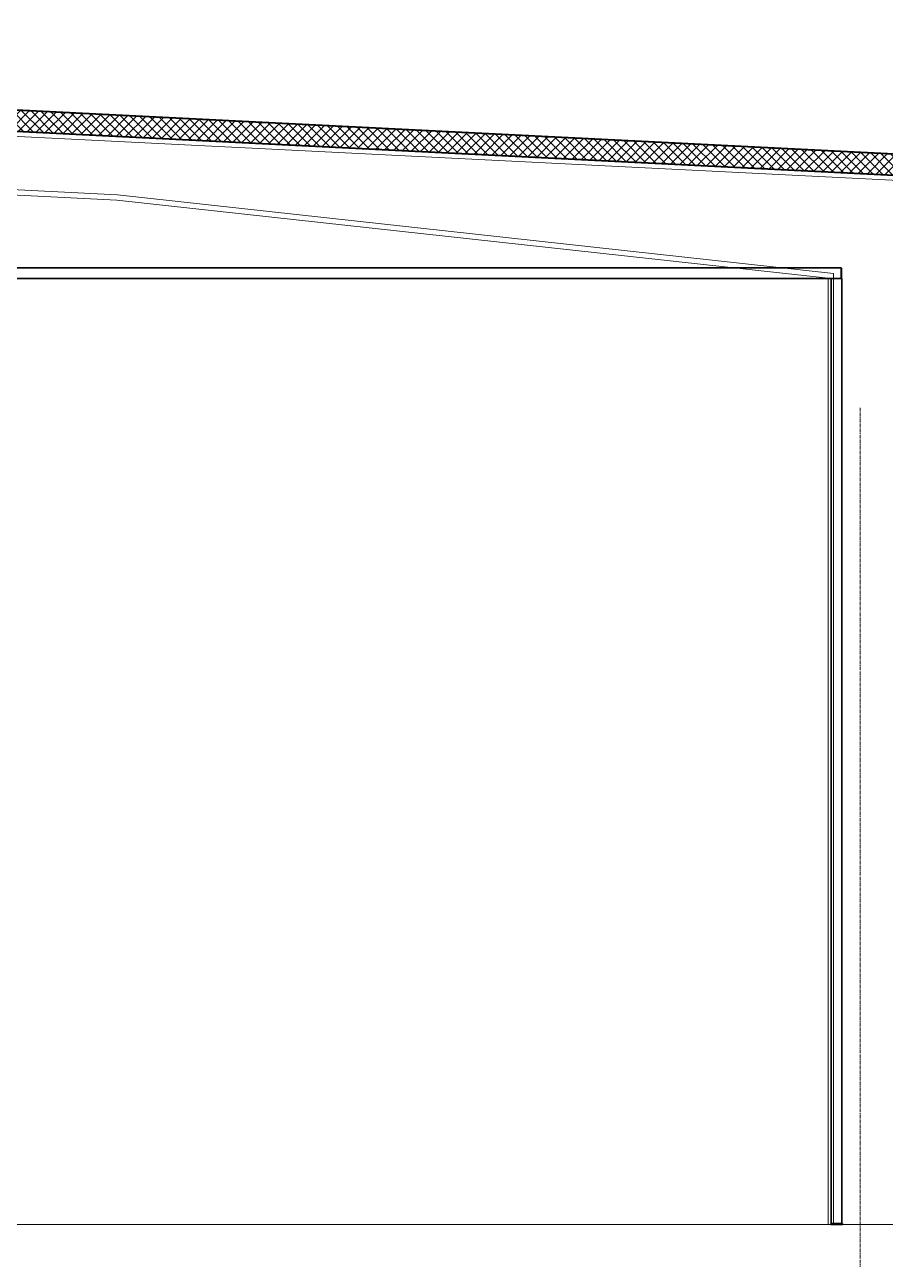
# Model space of a CAD drawing. Header units: millimetres. Extents: x 6622 to 532820, y 3370 to 359312.
# Drawn here: x 473181 to 481287, y 346029 to 357655 of the extents above; entities that cross this region are included whole.
import ezdxf

# ---------------------------------------------------------------- set-up
doc = ezdxf.new("R2010")
doc.units = ezdxf.units.MM
doc.linetypes.add('CENTER', pattern=[50.8, 31.75, -6.35, 6.35, -6.35])
for name, color, linetype, lineweight in [('COLUMN', 2, 'Continuous', 15), ('DIM', 72, 'Continuous', 15), ('DOTE', 1, 'CENTER', 15), ('WA', 4, 'Continuous', 15), ('WALL', 7, 'Continuous', 40)]:
    doc.layers.add(name, color=color, linetype=linetype, lineweight=lineweight)
pattern_1 = [(45, (4244.755, -231549.42), (-44.194174, 44.194174), []), (135, (4244.755, -231549.42), (-44.194174, -44.194174), [])]

# ---------------------------------------------------------------- blocks, each defined once
blk = doc.blocks.new('A$C5B57755A')
at = {"color": 3, "linetype": 'Continuous', "lineweight": 35}
for p, q in [((8, 9007), (11, 9007)), ((8, 9003), (8, 9007)), ((11, 9003), (8, 9003)), ((8, 9003), (8, 8917)), ((11, 9010), (8911, 9010)), ((11, 9010), (11, 9005)), ((11, 9005), (11, 8915)), ((8911, 9010), (8911, 9005)), ((8911, 9007), (8914, 9007)), ((8911, 9005), (8911, 8915)), ((8914, 9003), (8911, 9003)), ((8914, 9007), (8914, 9003)), ((8914, 9003), (8914, 8917)), ((5, 8910), (5, 10)), ((10, 8910), (5, 8910)), ((8, 8917), (11, 8917)), ((8, 8913), (8, 8917)), ((11, 8913), (8, 8913)), ((100, 8910), (10, 8910)), ((11, 8915), (11, 8910)), ((105, 8910), (100, 8910)), ((105, 8910), (8817, 8910)), ((105, 8910), (105, 10)), ((8817, 8910), (8817, 10)), ((8822, 8910), (8817, 8910)), ((8912, 8910), (8822, 8910)), ((8911, 8917), (8914, 8917)), ((8911, 8915), (8911, 8910)), ((8914, 8913), (8911, 8913)), ((8917, 8910), (8912, 8910)), ((8914, 8917), (8914, 8913)), ((8917, 8910), (8917, 10)), ((0, 0), (0, 10)), ((0, 10), (110, 10)), ((110, 0), (110, 10)), ((8812, 0), (8812, 10)), ((8812, 10), (8922, 10)), ((8922, 0), (8922, 10)), ((0, 0), (110, 0)), ((8812, 0), (8922, 0))]:
    blk.add_line(p, q, dxfattribs=at)

msp = doc.modelspace()

# ---------------------------------------------------------------- hatches: boundary and pattern name
at = {"layer": 'DIM'}
h = msp.add_hatch(dxfattribs=at)
h.set_pattern_fill('ANSI37', color=256, scale=500, style=0)
h.set_pattern_definition(pattern_1)
h.paths.add_polyline_path([(457050, 357455.221), (457059.987, 357654.971), (481050, 356455.47), (481050, 356255.221)])
h = msp.add_hatch(dxfattribs=at)
h.set_pattern_fill('ANSI37', color=256, scale=500, style=0)
h.set_pattern_definition(pattern_1)
h.paths.add_polyline_path([(481050, 356255.221), (481050, 356455.47), (505050, 355255.47), (505050, 355055.221)])

# ---------------------------------------------------------------- linework, layer by layer
at = {"layer": 'COLUMN'}
for p, q in [((457050, 357405.158), (529000, 353807.658)), ((464050, 356504.471), (474050, 356004.471)), ((464070.984, 356553.484), (474053.98, 356054.335)), ((474053.98, 356054.335), (480800, 355313.783)), ((474050, 356004.471), (480750, 355268.971)), ((480750, 355268.971), (480750, 346355.221)), ((480800, 355313.783), (480800, 346355.221))]:
    msp.add_line(p, q, dxfattribs=at)
at = {"layer": 'DOTE'}
msp.add_line((481050, 354048.557), (481050, 336512.051), dxfattribs=at)
at = {"layer": 'WA'}
msp.add_line((529050, 346355.221), (385050, 346355.221), dxfattribs=at)
at = {"layer": 'WALL'}
for p, q in [((457050, 357655.47), (529250, 354045.47)), ((457050, 357455.221), (529050, 353855.221))]:
    msp.add_line(p, q, dxfattribs=at)

# ---------------------------------------------------------------- block references
at = {"color": 3}
msp.add_blockref('A$C5B57755A', (471961.128, 346355.221), dxfattribs=at)

doc.saveas('drawing.dxf')
